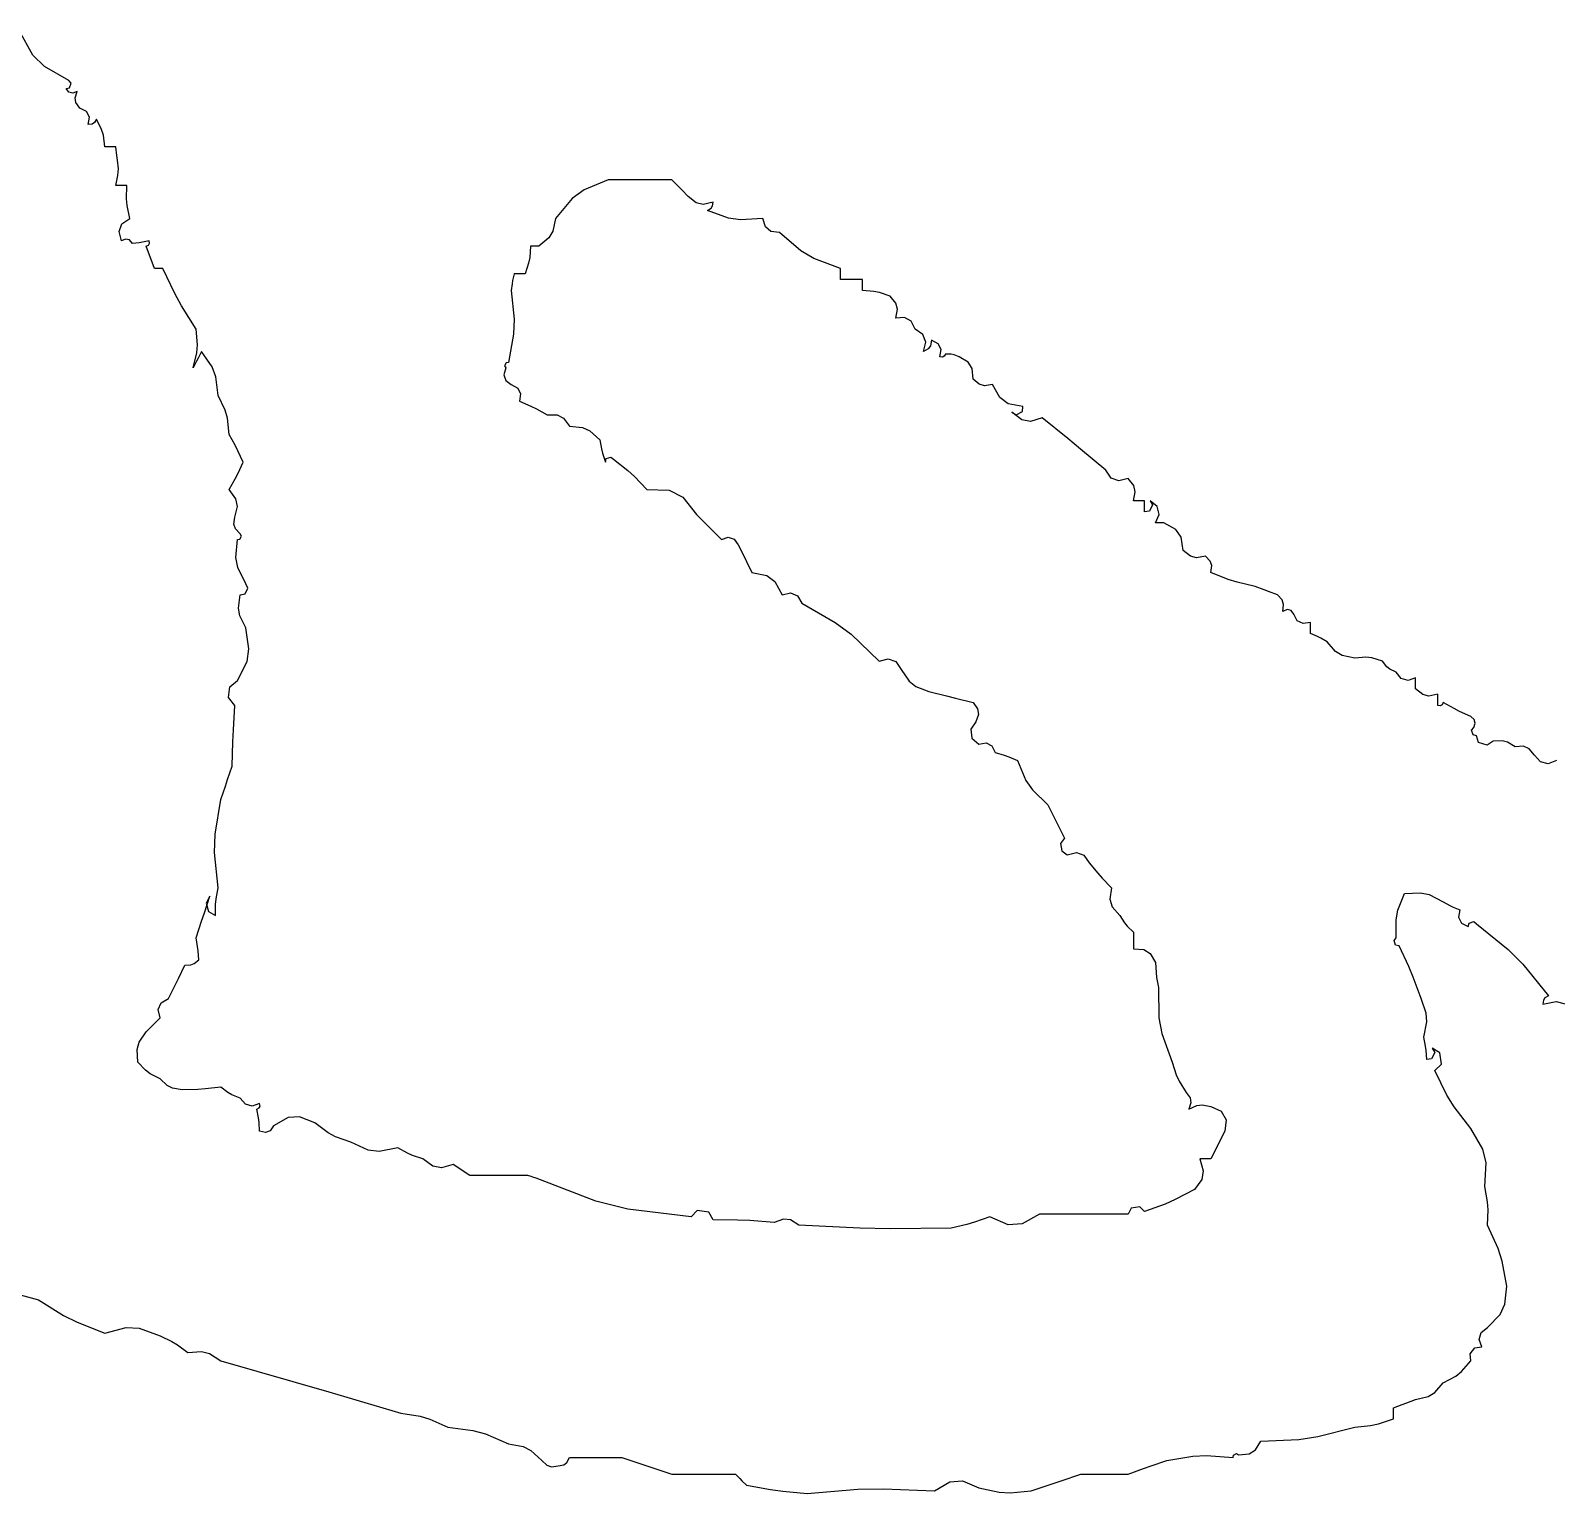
# Model space of a CAD drawing. Header units: millimetres. Extents: x 539196 to 807275, y 431843 to 1156631.
# Drawn here: x 768452.9 to 768661, y 854638 to 854837.5 of the extents above; entities that cross this region are included whole.
import ezdxf

# ---------------------------------------------------------------- set-up
doc = ezdxf.new("R2010")
doc.units = ezdxf.units.MM
doc.header["$MEASUREMENT"] = 0

# ---------------------------------------------------------------- blocks, each defined once
blk = doc.blocks.new('nhgjnj')
for p, q in [((108.7291, 3.9661), (108.7348, 3.9888)), ((108.1242, 3.967), (108.1321, 3.9455)), ((108.7355, 3.9323), (108.7291, 3.9661)), ((108.1103, 3.9115), (108.0941, 3.8979)), ((108.1274, 3.9267), (108.1103, 3.9115)), ((108.1321, 3.9455), (108.1274, 3.9267)), ((108.6352, 3.882), (108.7146, 3.9462)), ((108.7146, 3.9462), (108.7197, 3.9375)), ((108.7197, 3.9375), (108.7256, 3.9336)), ((108.7256, 3.9336), (108.7355, 3.9323)), ((108.0941, 3.8979), (108.0881, 3.8839)), ((108.0881, 3.8839), (108.0895, 3.8628)), ((108.5983, 3.845), (108.6352, 3.882)), ((108.0774, 3.8434), (108.0741, 3.8301)), ((108.0895, 3.8628), (108.0774, 3.8434)), ((108.5341, 3.7656), (108.5983, 3.845)), ((109.444, 3.842), (109.381, 3.8301)), ((109.4897, 3.8369), (109.444, 3.842)), ((109.5149, 3.8251), (109.4897, 3.8369)), ((108.0741, 3.8301), (108.0756, 3.8073)), ((108.0756, 3.8073), (108.0857, 3.7929)), ((109.2522, 3.7947), (109.2323, 3.7933)), ((109.2912, 3.7934), (109.2522, 3.7947)), ((109.3495, 3.8201), (109.2912, 3.7934)), ((109.381, 3.8301), (109.3495, 3.8201)), ((109.5482, 3.7934), (109.5149, 3.8251)), ((108.0207, 3.7602), (108.0131, 3.7517)), ((108.0301, 3.7626), (108.0207, 3.7602)), ((108.0409, 3.7586), (108.0301, 3.7626)), ((108.0477, 3.7531), (108.0409, 3.7586)), ((108.0596, 3.7571), (108.0477, 3.7531)), ((108.0617, 3.7656), (108.0596, 3.7571)), ((108.0784, 3.771), (108.0617, 3.7656)), ((108.0857, 3.7929), (108.0784, 3.771)), ((108.5285, 3.7587), (108.5341, 3.7656)), ((108.5325, 3.7469), (108.5285, 3.7587)), ((109.1001, 3.7815), (109.0481, 3.7517)), ((109.134, 3.7896), (109.1001, 3.7815)), ((109.1939, 3.7864), (109.134, 3.7896)), ((109.2323, 3.7933), (109.1939, 3.7864)), ((109.5608, 3.7776), (109.5482, 3.7934)), ((109.5777, 3.7728), (109.5608, 3.7776)), ((109.5968, 3.7795), (109.5777, 3.7728)), ((109.5986, 3.7618), (109.5968, 3.7795)), ((109.6139, 3.7496), (109.5986, 3.7618)), ((108.0005, 3.7233), (107.9935, 3.7094)), ((108.0131, 3.7517), (108.0005, 3.7233)), ((108.492, 3.7068), (108.4993, 3.7239)), ((108.4993, 3.7239), (108.5177, 3.7207)), ((108.5177, 3.7207), (108.5325, 3.7281)), ((108.541, 3.7447), (108.5325, 3.7469)), ((108.5325, 3.7281), (108.541, 3.7447)), ((109.0481, 3.7517), (108.9939, 3.7096)), ((109.6315, 3.7517), (109.6139, 3.7496)), ((109.6584, 3.7284), (109.6315, 3.7517)), ((109.6703, 3.7136), (109.6584, 3.7284)), ((107.9935, 3.7094), (107.9784, 3.6822)), ((107.9784, 3.6822), (107.9838, 3.6792)), ((108.4605, 3.6467), (108.4785, 3.6822)), ((108.4785, 3.6822), (108.4878, 3.6984)), ((108.4878, 3.6984), (108.492, 3.7068)), ((108.964, 3.6911), (108.9022, 3.6614)), ((108.9939, 3.7096), (108.964, 3.6911)), ((109.6871, 3.6822), (109.6703, 3.7136)), ((109.7115, 3.661), (109.6871, 3.6822)), ((107.9686, 3.6683), (107.9575, 3.6683)), ((107.9575, 3.6683), (107.9619, 3.6459)), ((107.9619, 3.6459), (107.9581, 3.6305)), ((107.9742, 3.6683), (107.9686, 3.6683)), ((107.9853, 3.6683), (107.9742, 3.6683)), ((107.9838, 3.6792), (107.9862, 3.6745)), ((107.9862, 3.6745), (107.9853, 3.6683)), ((108.4558, 3.6247), (108.4605, 3.6467)), ((108.8578, 3.6739), (108.8466, 3.6545)), ((108.8466, 3.6545), (108.8573, 3.6608)), ((108.8573, 3.6608), (108.8731, 3.6529)), ((108.8866, 3.6775), (108.8578, 3.6739)), ((108.8731, 3.6529), (108.8744, 3.6406)), ((108.9022, 3.6614), (108.8866, 3.6775)), ((109.7215, 3.6444), (109.7115, 3.661)), ((109.7288, 3.6128), (109.7215, 3.6444)), ((107.927, 3.6128), (107.9159, 3.6128)), ((107.9159, 3.6128), (107.9225, 3.5937)), ((107.9325, 3.6128), (107.927, 3.6128)), ((107.9436, 3.6128), (107.9325, 3.6128)), ((107.9581, 3.6305), (107.9436, 3.6128)), ((108.4576, 3.585), (108.4558, 3.6247)), ((108.6678, 3.607), (108.6413, 3.5958)), ((108.7216, 3.6267), (108.6678, 3.607)), ((108.7585, 3.6393), (108.7216, 3.6267)), ((108.7805, 3.6408), (108.7585, 3.6393)), ((108.8188, 3.6336), (108.7805, 3.6408)), ((108.8409, 3.6377), (108.8188, 3.6336)), ((108.8521, 3.6391), (108.8409, 3.6377)), ((108.8744, 3.6406), (108.8521, 3.6391)), ((109.7371, 3.5905), (109.7288, 3.6128)), ((107.9177, 3.5768), (107.902, 3.5642)), ((107.9225, 3.5937), (107.9177, 3.5768)), ((108.4997, 3.5683), (108.4576, 3.585)), ((108.5236, 3.5638), (108.4997, 3.5683)), ((108.5896, 3.5711), (108.5875, 3.5626)), ((108.6413, 3.5958), (108.5896, 3.5711)), ((109.7413, 3.5794), (109.7371, 3.5905)), ((109.7496, 3.5572), (109.7413, 3.5794)), ((107.8742, 3.5294), (107.8661, 3.5027)), ((107.8883, 3.5403), (107.8742, 3.5294)), ((107.8945, 3.548), (107.8883, 3.5403)), ((107.902, 3.5642), (107.8945, 3.548)), ((108.5688, 3.5642), (108.5236, 3.5638)), ((108.5756, 3.5586), (108.5688, 3.5642)), ((108.5875, 3.5626), (108.5756, 3.5586)), ((109.7607, 3.5572), (109.7496, 3.5572)), ((109.7663, 3.5572), (109.7607, 3.5572)), ((109.7774, 3.5572), (109.7663, 3.5572)), ((109.7897, 3.5194), (109.7774, 3.5572)), ((107.8661, 3.5027), (107.8646, 3.4878)), ((109.794, 3.4995), (109.7897, 3.5194)), ((109.7982, 3.46), (109.794, 3.4995)), ((107.8672, 3.46), (107.86, 3.4284)), ((107.8646, 3.4878), (107.8672, 3.46)), ((109.822, 3.3675), (109.7982, 3.46)), ((107.85, 3.4118), (107.8256, 3.3905)), ((107.86, 3.4284), (107.85, 3.4118)), ((107.8163, 3.3744), (107.8121, 3.366)), ((107.8256, 3.3905), (107.8163, 3.3744)), ((107.788, 3.3488), (107.7769, 3.3488)), ((107.7769, 3.3488), (107.7801, 3.3305)), ((107.7936, 3.3488), (107.788, 3.3488)), ((107.8047, 3.3488), (107.7936, 3.3488)), ((107.8121, 3.366), (107.8047, 3.3488)), ((109.8291, 3.3192), (109.822, 3.3675)), ((107.7473, 3.2999), (107.7448, 3.29)), ((107.7561, 3.3072), (107.7473, 3.2999)), ((107.7727, 3.3156), (107.7561, 3.3072)), ((107.7801, 3.3305), (107.7727, 3.3156)), ((109.833, 3.2238), (109.8291, 3.3192)), ((107.7075, 3.2655), (107.6991, 3.2432)), ((107.7203, 3.2775), (107.7075, 3.2655)), ((107.7317, 3.2813), (107.7203, 3.2775)), ((107.7492, 3.2794), (107.7317, 3.2813)), ((107.7448, 3.29), (107.7492, 3.2794)), ((107.695, 3.2321), (107.6866, 3.2099)), ((107.6991, 3.2432), (107.695, 3.2321)), ((109.8554, 3.2102), (109.833, 3.2238)), ((107.6866, 3.2099), (107.6762, 3.1645)), ((109.8653, 3.1943), (109.8554, 3.2102)), ((109.8677, 3.1682), (109.8653, 3.1943)), ((107.6762, 3.1645), (107.6692, 3.142)), ((109.8645, 3.1629), (109.8677, 3.1682)), ((109.8685, 3.155), (109.8645, 3.1629)), ((109.8746, 3.1543), (109.8685, 3.155)), ((109.8693, 3.0878), (109.8746, 3.1543)), ((107.6692, 3.142), (107.6519, 3.0988)), ((108.9925, 3.0988), (109.0047, 3.1246)), ((109.0047, 3.1246), (109.0266, 3.1368)), ((109.0266, 3.1368), (109.055, 3.1335)), ((109.055, 3.1335), (109.0827, 3.1194)), ((109.0827, 3.1194), (109.0966, 3.1124)), ((109.0966, 3.1124), (109.1245, 3.0988)), ((107.623, 3.0969), (107.6102, 3.0849)), ((107.6102, 3.0849), (107.6146, 3.0624)), ((107.6344, 3.1008), (107.623, 3.0969)), ((107.6519, 3.0988), (107.6344, 3.1008)), ((108.9883, 3.0768), (108.9925, 3.0988)), ((108.99, 3.0635), (108.9883, 3.0768)), ((109.1245, 3.0988), (109.1245, 3.0877)), ((109.1245, 3.0877), (109.1245, 3.0821)), ((109.1245, 3.0821), (109.1245, 3.071)), ((109.1245, 3.071), (109.1544, 3.0794)), ((109.1544, 3.0794), (109.1759, 3.0755)), ((109.1759, 3.0755), (109.2009, 3.0571)), ((109.8707, 3.0535), (109.8693, 3.0878)), ((107.5963, 3.0293), (107.5629, 3.0236)), ((107.6108, 3.0471), (107.5963, 3.0293)), ((107.6146, 3.0624), (107.6108, 3.0471)), ((108.9291, 3.0188), (108.9578, 3.0363)), ((108.9578, 3.0363), (108.9714, 3.0462)), ((108.9714, 3.0462), (108.9833, 3.0481)), ((108.9833, 3.0481), (108.9994, 3.0432)), ((108.9994, 3.0432), (108.99, 3.0635)), ((109.2009, 3.0571), (109.2268, 3.0089)), ((109.8816, 2.9876), (109.8707, 3.0535)), ((107.5437, 3.0101), (107.5269, 2.9807)), ((107.5629, 3.0236), (107.5437, 3.0101)), ((108.8096, 2.9755), (108.8814, 3.0015)), ((108.8814, 3.0015), (108.9134, 3.0116)), ((108.9134, 3.0116), (108.9291, 3.0188)), ((109.2268, 3.0089), (109.238, 2.9836)), ((107.4859, 2.9636), (107.4713, 2.946)), ((107.4713, 2.946), (107.482, 2.9523)), ((107.482, 2.9523), (107.4978, 2.9444)), ((107.5057, 2.9686), (107.4859, 2.9636)), ((107.5269, 2.9598), (107.5057, 2.9686)), ((107.5269, 2.9807), (107.5269, 2.9724)), ((107.5269, 2.9724), (107.5269, 2.9682)), ((107.5269, 2.9682), (107.5269, 2.9598)), ((108.6089, 2.9463), (108.6313, 2.9598)), ((108.6313, 2.9598), (108.6564, 2.9607)), ((108.6564, 2.9607), (108.6691, 2.9621)), ((108.6691, 2.9621), (108.6938, 2.9668)), ((108.6938, 2.9668), (108.7701, 2.9682)), ((108.7701, 2.9682), (108.8096, 2.9755)), ((109.238, 2.9836), (109.2564, 2.9321)), ((109.8951, 2.9486), (109.8816, 2.9876)), ((107.4824, 2.9321), (107.4713, 2.9321)), ((107.4713, 2.9321), (107.4713, 2.921)), ((107.4713, 2.921), (107.4713, 2.9154)), ((107.4713, 2.9154), (107.4713, 2.9043)), ((107.488, 2.9321), (107.4824, 2.9321)), ((107.4991, 2.9321), (107.488, 2.9321)), ((107.4978, 2.9444), (107.4991, 2.9321)), ((108.5966, 2.9043), (108.5989, 2.9304)), ((108.5989, 2.9304), (108.6089, 2.9463)), ((109.2564, 2.9321), (109.2449, 2.9197)), ((109.2449, 2.9197), (109.2485, 2.8984)), ((109.9021, 2.9292), (109.8951, 2.9486)), ((109.9163, 2.8904), (109.9021, 2.9292)), ((107.4335, 2.9049), (107.4157, 2.8904)), ((107.4157, 2.8904), (107.4215, 2.8674)), ((107.4488, 2.9087), (107.4335, 2.9049)), ((107.4713, 2.9043), (107.4488, 2.9087)), ((108.5132, 2.8696), (108.5314, 2.8813)), ((108.5314, 2.8813), (108.54, 2.8885)), ((108.54, 2.8885), (108.5549, 2.9043)), ((108.5549, 2.9043), (108.5716, 2.9043)), ((108.5716, 2.9043), (108.5799, 2.9043)), ((108.5799, 2.9043), (108.5966, 2.9043)), ((109.2485, 2.8984), (109.2634, 2.8904)), ((109.2634, 2.8904), (109.2634, 2.8015)), ((109.9163, 2.8432), (109.9163, 2.8904)), ((107.4144, 2.8484), (107.3949, 2.8348)), ((107.4215, 2.8674), (107.4144, 2.8484)), ((108.4194, 2.8257), (108.4438, 2.8487)), ((108.4438, 2.8487), (108.4725, 2.8448)), ((108.4725, 2.8448), (108.4914, 2.8504)), ((108.4914, 2.8504), (108.5132, 2.8696)), ((109.9163, 2.8195), (109.9163, 2.8432)), ((107.3949, 2.8348), (107.3418, 2.7712)), ((108.3812, 2.7931), (108.4069, 2.8146)), ((108.4069, 2.8146), (108.4194, 2.8257)), ((109.2634, 2.8015), (109.2634, 2.757)), ((109.9163, 2.7723), (109.9163, 2.8195)), ((107.3418, 2.7712), (107.3154, 2.7392)), ((108.3546, 2.7606), (108.3617, 2.7796)), ((108.3604, 2.7376), (108.3546, 2.7606)), ((108.3617, 2.7796), (108.3812, 2.7931)), ((109.933, 2.7223), (109.9163, 2.7723)), ((107.3154, 2.7392), (107.2629, 2.6751)), ((108.2853, 2.714), (108.3187, 2.7306)), ((108.3187, 2.7306), (108.3325, 2.7209)), ((108.3325, 2.7209), (108.3505, 2.7239)), ((108.3505, 2.7239), (108.3604, 2.7376)), ((109.2634, 2.757), (109.2634, 2.6681)), ((109.9413, 2.6973), (109.933, 2.7223)), ((108.1977, 2.6504), (108.2354, 2.689)), ((108.2354, 2.689), (108.2687, 2.7057)), ((108.2687, 2.7057), (108.2853, 2.714)), ((109.958, 2.6473), (109.9413, 2.6973)), ((107.2629, 2.6751), (107.272, 2.6454)), ((107.272, 2.6454), (107.268, 2.6233)), ((108.1738, 2.6339), (108.1977, 2.6504)), ((109.2634, 2.6681), (109.2879, 2.6244)), ((109.9633, 2.5947), (109.958, 2.6473)), ((107.2351, 2.6264), (107.2277, 2.5894)), ((107.2475, 2.6251), (107.2351, 2.6264)), ((107.2554, 2.6093), (107.2475, 2.6251)), ((107.268, 2.6233), (107.249, 2.5987)), ((107.249, 2.5987), (107.2554, 2.6093)), ((108.1149, 2.5907), (108.1242, 2.6125)), ((108.1242, 2.6125), (108.1738, 2.6339)), ((109.2879, 2.6244), (109.2898, 2.5892)), ((107.2125, 2.5686), (107.1796, 2.55)), ((107.2277, 2.5894), (107.2125, 2.5686)), ((108.1034, 2.557), (108.1107, 2.5796)), ((108.1107, 2.5796), (108.1149, 2.5907)), ((109.2898, 2.5892), (109.2703, 2.5431)), ((109.9618, 2.5671), (109.9633, 2.5947)), ((107.1828, 2.5301), (107.179, 2.5166)), ((107.1796, 2.55), (107.1828, 2.5301)), ((108.0794, 2.5337), (108.0868, 2.5485)), ((108.0826, 2.5153), (108.0794, 2.5337)), ((108.0868, 2.5485), (108.1034, 2.557)), ((109.2703, 2.5431), (109.2833, 2.5048)), ((109.951, 2.5153), (109.9618, 2.5671)), ((107.1396, 2.4991), (107.1237, 2.4891)), ((107.1657, 2.5014), (107.1396, 2.4991)), ((107.179, 2.5166), (107.1657, 2.5014)), ((107.9673, 2.457), (107.9784, 2.5014)), ((107.9784, 2.5014), (107.9944, 2.5127)), ((107.9944, 2.5127), (108.0084, 2.5147)), ((108.0084, 2.5147), (108.027, 2.5084)), ((108.027, 2.5084), (108.0452, 2.4953)), ((108.0452, 2.4953), (108.0681, 2.4982)), ((108.0681, 2.4982), (108.0826, 2.5153)), ((109.2833, 2.5048), (109.2889, 2.4852)), ((109.9332, 2.4745), (109.951, 2.5153)), ((107.1051, 2.4534), (107.1036, 2.4461)), ((107.1101, 2.4667), (107.1051, 2.4534)), ((107.1237, 2.4891), (107.1101, 2.4667)), ((107.9617, 2.4347), (107.9673, 2.457)), ((109.2889, 2.4852), (109.2981, 2.4458)), ((109.9352, 2.4425), (109.9332, 2.4745)), ((107.0918, 2.4212), (107.0769, 2.4138)), ((107.1101, 2.4181), (107.0918, 2.4212)), ((107.1036, 2.4461), (107.1032, 2.432)), ((107.1032, 2.432), (107.1086, 2.4289)), ((107.1086, 2.4289), (107.111, 2.4242)), ((107.111, 2.4242), (107.1101, 2.4181)), ((107.9506, 2.3903), (107.9617, 2.4347)), ((109.2981, 2.4458), (109.3002, 2.293)), ((109.958, 2.4042), (109.9352, 2.4425)), ((107.0732, 2.3822), (107.0542, 2.375)), ((107.0769, 2.4138), (107.0684, 2.3972)), ((107.0684, 2.3972), (107.0821, 2.3947)), ((107.0962, 2.3764), (107.0732, 2.3822)), ((107.0821, 2.3947), (107.09, 2.3888)), ((107.09, 2.3888), (107.0962, 2.3764)), ((107.9378, 2.3571), (107.9506, 2.3903)), ((109.9529, 2.2764), (109.958, 2.4042)), ((107.0207, 2.3455), (107.0114, 2.3293)), ((107.0407, 2.3555), (107.0207, 2.3455)), ((107.0542, 2.375), (107.0407, 2.3555)), ((107.895, 2.3208), (107.9246, 2.3406)), ((107.9246, 2.3406), (107.9378, 2.3571)), ((106.9751, 2.3075), (106.9573, 2.293)), ((106.9904, 2.3113), (106.9751, 2.3075)), ((107.0129, 2.3069), (106.9904, 2.3113)), ((107.0114, 2.3293), (107.0129, 2.3069)), ((107.8684, 2.2883), (107.8755, 2.3073)), ((107.8755, 2.3073), (107.895, 2.3208)), ((106.9485, 2.2661), (106.9456, 2.2518)), ((106.9573, 2.293), (106.9485, 2.2661)), ((107.8068, 2.1951), (107.8742, 2.2652)), ((107.8742, 2.2652), (107.8684, 2.2883)), ((109.3002, 2.293), (109.2988, 2.2165)), ((109.9543, 2.212), (109.9529, 2.2764)), ((106.9267, 2.2236), (106.9156, 2.2236)), ((106.9156, 2.2236), (106.9156, 2.2013)), ((106.9323, 2.2236), (106.9267, 2.2236)), ((106.9434, 2.2236), (106.9323, 2.2236)), ((106.9456, 2.2518), (106.9434, 2.2236)), ((106.9156, 2.2013), (106.9156, 2.1902)), ((106.9156, 2.1902), (106.9156, 2.168)), ((107.7768, 2.1551), (107.8068, 2.1951)), ((109.2988, 2.2165), (109.2912, 2.0638)), ((109.9649, 2.0846), (109.9543, 2.212)), ((106.8878, 2.168), (106.8631, 2.1015)), ((106.899, 2.168), (106.8878, 2.168)), ((106.9045, 2.168), (106.899, 2.168)), ((106.9156, 2.168), (106.9045, 2.168)), ((107.7283, 2.0708), (107.7768, 2.1551)), ((106.8631, 2.1015), (106.8439, 2.069)), ((107.7101, 2.0601), (107.7283, 2.0708)), ((109.9593, 2.0232), (109.9649, 2.0846)), ((106.8439, 2.069), (106.7975, 2.0152)), ((107.7026, 2.0427), (107.7101, 2.0601)), ((107.7075, 2.0221), (107.7026, 2.0427)), ((109.2779, 2.0425), (109.2759, 2.0251)), ((109.2912, 2.0638), (109.2779, 2.0425)), ((106.7952, 1.9936), (106.7836, 1.9797)), ((106.7975, 2.0152), (106.7952, 1.9936)), ((107.6594, 1.9828), (107.6745, 2.0036)), ((107.6745, 2.0036), (107.7075, 2.0221)), ((109.2759, 2.0251), (109.2842, 2.0013)), ((109.2842, 2.0013), (109.2795, 1.9403)), ((109.9551, 1.9925), (109.9593, 2.0232)), ((106.7836, 1.9797), (106.7628, 1.9735)), ((106.7628, 1.9735), (106.7662, 1.9174)), ((107.6519, 1.9457), (107.6594, 1.9828)), ((109.9441, 1.9318), (109.9551, 1.9925)), ((106.7662, 1.9174), (106.7616, 1.8872)), ((107.5824, 1.911), (107.6101, 1.9251)), ((107.6101, 1.9251), (107.624, 1.9321)), ((107.624, 1.9321), (107.6519, 1.9457)), ((109.2795, 1.9403), (109.2781, 1.9097)), ((109.9274, 1.9152), (109.933, 1.9207)), ((109.933, 1.9207), (109.9441, 1.9318)), ((106.7616, 1.8872), (106.742, 1.8346)), ((107.5631, 1.886), (107.5681, 1.9009)), ((107.5686, 1.8693), (107.5631, 1.886)), ((107.5681, 1.9009), (107.5824, 1.911)), ((109.2781, 1.9097), (109.2773, 1.8485)), ((109.9163, 1.9041), (109.9274, 1.9152)), ((109.9163, 1.8401), (109.9163, 1.9041)), ((106.7311, 1.8471), (106.7211, 1.8485)), ((106.7211, 1.8485), (106.7274, 1.8236)), ((106.7369, 1.8432), (106.7311, 1.8471)), ((106.742, 1.8346), (106.7369, 1.8432)), ((107.531, 1.8318), (107.5435, 1.8443)), ((107.5435, 1.8443), (107.5686, 1.8693)), ((109.2773, 1.8485), (109.2579, 1.8373)), ((109.9163, 1.8082), (109.9163, 1.8401)), ((106.7234, 1.8058), (106.7072, 1.786)), ((106.7274, 1.8236), (106.7234, 1.8058)), ((107.4622, 1.7721), (107.506, 1.8068)), ((107.506, 1.8068), (107.531, 1.8318)), ((109.2579, 1.8373), (109.2543, 1.8085)), ((109.2543, 1.8085), (109.2703, 1.7929)), ((109.9163, 1.7443), (109.9163, 1.8082)), ((106.6906, 1.7693), (106.6822, 1.761)), ((106.7072, 1.786), (106.6906, 1.7693)), ((107.445, 1.7377), (107.4622, 1.7721)), ((109.2703, 1.7929), (109.2504, 1.6338)), ((106.6822, 1.761), (106.6656, 1.7443)), ((106.6656, 1.7443), (106.6656, 1.6804)), ((107.4435, 1.6818), (107.445, 1.7377)), ((109.8996, 1.6943), (109.9163, 1.7443)), ((109.8913, 1.6693), (109.8996, 1.6943)), ((106.6656, 1.6804), (106.6656, 1.6484)), ((106.6656, 1.6484), (106.6656, 1.5845)), ((107.3951, 1.6339), (107.4106, 1.6508)), ((107.4106, 1.6508), (107.4435, 1.6818)), ((109.8746, 1.6193), (109.8913, 1.6693)), ((107.3671, 1.5984), (107.3951, 1.6339)), ((109.2504, 1.6338), (109.2304, 1.5537)), ((109.8746, 1.5665), (109.8746, 1.6193)), ((106.6656, 1.5845), (106.6908, 1.524)), ((107.3522, 1.5707), (107.3741, 1.5776)), ((107.3616, 1.5916), (107.3671, 1.5984)), ((107.3656, 1.5798), (107.3616, 1.5916)), ((107.3741, 1.5776), (107.3656, 1.5798)), ((107.2877, 1.5206), (107.296, 1.5388)), ((107.296, 1.5388), (107.3185, 1.5637)), ((107.3185, 1.5637), (107.341, 1.5679)), ((107.341, 1.5679), (107.3522, 1.5707)), ((109.2304, 1.5537), (109.1731, 1.4039)), ((109.8746, 1.5401), (109.8746, 1.5665)), ((109.8746, 1.4873), (109.8746, 1.5401)), ((106.6908, 1.524), (106.7125, 1.4946)), ((107.2838, 1.4873), (107.2877, 1.5206)), ((106.7125, 1.4946), (106.7628, 1.4526)), ((107.2557, 1.4566), (107.2637, 1.4726)), ((107.256, 1.4317), (107.2557, 1.4566)), ((107.2637, 1.4726), (107.2838, 1.4873)), ((109.887, 1.481), (109.8746, 1.4873)), ((109.8929, 1.4732), (109.887, 1.481)), ((109.8955, 1.4595), (109.8929, 1.4732)), ((109.8977, 1.4421), (109.8955, 1.4595)), ((106.7628, 1.4526), (106.7944, 1.4454)), ((106.7944, 1.4454), (106.8111, 1.4354)), ((106.8111, 1.4354), (106.8323, 1.4109)), ((107.2409, 1.4046), (107.256, 1.4317)), ((109.8816, 1.4178), (109.8938, 1.4304)), ((109.8938, 1.4304), (109.8977, 1.4421)), ((106.8323, 1.4109), (106.8323, 1.4025)), ((106.8323, 1.4025), (106.8323, 1.3984)), ((106.8323, 1.3984), (106.8323, 1.39)), ((106.8323, 1.39), (106.8605, 1.3878)), ((106.8605, 1.3878), (106.8748, 1.385)), ((106.8748, 1.385), (106.9017, 1.3762)), ((107.2213, 1.3623), (107.2339, 1.3906)), ((107.2339, 1.3906), (107.2409, 1.4046)), ((109.1689, 1.3914), (109.1661, 1.3831)), ((109.1661, 1.3831), (109.1661, 1.3248)), ((109.1703, 1.3956), (109.1689, 1.3914)), ((109.1731, 1.4039), (109.1703, 1.3956)), ((109.8471, 1.3711), (109.8566, 1.3902)), ((109.8566, 1.3902), (109.8816, 1.4178)), ((106.9017, 1.3762), (106.9017, 1.365)), ((106.9017, 1.365), (106.9017, 1.3595)), ((106.9017, 1.3595), (106.9017, 1.3484)), ((106.9017, 1.3484), (106.9183, 1.3448)), ((106.9183, 1.3448), (106.9266, 1.3434)), ((106.9266, 1.3434), (106.9434, 1.3414)), ((106.9434, 1.3414), (107.0154, 1.3483)), ((107.0154, 1.3483), (107.0528, 1.3469)), ((107.0528, 1.3469), (107.124, 1.3345)), ((107.1796, 1.3414), (107.1886, 1.3577)), ((107.1886, 1.3577), (107.2028, 1.3648)), ((107.2028, 1.3648), (107.2213, 1.3623)), ((109.8399, 1.3345), (109.8471, 1.3711)), ((107.124, 1.3345), (107.1247, 1.3283)), ((107.1247, 1.3283), (107.1325, 1.3244)), ((107.1325, 1.3244), (107.1379, 1.3275)), ((107.1379, 1.3275), (107.1548, 1.3227)), ((107.1548, 1.3227), (107.169, 1.3274)), ((107.169, 1.3274), (107.1796, 1.3414)), ((109.1661, 1.3248), (109.1661, 1.2956)), ((109.8151, 1.2762), (109.8399, 1.3345)), ((109.1661, 1.2956), (109.1661, 1.2372)), ((109.8064, 1.2445), (109.8151, 1.2762)), ((109.1661, 1.2372), (109.155, 1.2206)), ((109.7982, 1.1817), (109.8064, 1.2445)), ((109.1495, 1.2122), (109.1384, 1.1956)), ((109.1384, 1.1956), (109.1468, 1.1657)), ((109.155, 1.2206), (109.1495, 1.2122)), ((109.1468, 1.1657), (109.1429, 1.1441)), ((109.7781, 1.1367), (109.7982, 1.1817)), ((109.1245, 1.1192), (109.116, 1.0931)), ((109.1429, 1.1441), (109.1245, 1.1192)), ((109.7635, 1.0636), (109.7709, 1.1123)), ((109.7709, 1.1123), (109.7781, 1.1367)), ((109.1103, 1.0803), (109.0967, 1.0566)), ((109.116, 1.0931), (109.1103, 1.0803)), ((109.0967, 1.0566), (109.1057, 1.0099)), ((109.7097, 0.8833), (109.7635, 1.0636)), ((109.1057, 1.0099), (109.1024, 0.9819)), ((109.1024, 0.9819), (109.0828, 0.9386)), ((109.0828, 0.9386), (109.0689, 0.9)), ((109.0689, 0.9), (109.0587, 0.8811)), ((109.6834, 0.793), (109.7097, 0.8833)), ((109.0342, 0.8483), (109.0189, 0.8094)), ((109.0587, 0.8811), (109.0342, 0.8483)), ((109.0189, 0.8094), (109.0208, 0.7806)), ((109.0208, 0.7806), (109.0411, 0.7441)), ((109.6315, 0.6121), (109.6834, 0.793)), ((109.0411, 0.7441), (109.0536, 0.7358)), ((109.0536, 0.7358), (109.0584, 0.7239)), ((108.9917, 0.7102), (108.9855, 0.7093)), ((108.9855, 0.7093), (108.9922, 0.6902)), ((108.9922, 0.6902), (108.9874, 0.6734)), ((108.9964, 0.7078), (108.9917, 0.7102)), ((108.9994, 0.7024), (108.9964, 0.7078)), ((109.0215, 0.7065), (108.9994, 0.7024)), ((109.0327, 0.7079), (109.0215, 0.7065)), ((109.055, 0.7093), (109.0327, 0.7079)), ((109.0584, 0.7239), (109.055, 0.7093)), ((107.3459, 0.6546), (107.332, 0.6477)), ((107.3741, 0.6677), (107.3459, 0.6546)), ((107.4024, 0.655), (107.3741, 0.6677)), ((107.4164, 0.6481), (107.4024, 0.655)), ((107.4855, 0.6538), (107.4662, 0.6499)), ((107.513, 0.6468), (107.4855, 0.6538)), ((107.5547, 0.6607), (107.542, 0.6485)), ((107.56, 0.6639), (107.5547, 0.6607)), ((107.5679, 0.6599), (107.56, 0.6639)), ((107.5686, 0.6538), (107.5679, 0.6599)), ((107.6136, 0.6499), (107.5686, 0.6538)), ((107.6391, 0.6547), (107.6136, 0.6499)), ((107.6797, 0.6746), (107.6391, 0.6547)), ((107.691, 0.6799), (107.6797, 0.6746)), ((107.7049, 0.6729), (107.691, 0.6799)), ((107.7075, 0.6607), (107.7049, 0.6729)), ((107.741, 0.6561), (107.7075, 0.6607)), ((107.7606, 0.6594), (107.741, 0.6561)), ((107.7908, 0.6746), (107.7606, 0.6594)), ((107.8437, 0.6825), (107.7908, 0.6746)), ((107.8749, 0.6776), (107.8437, 0.6825)), ((107.9228, 0.6538), (107.8749, 0.6776)), ((107.9388, 0.6344), (107.9228, 0.6538)), ((108.9717, 0.6607), (108.9636, 0.6398)), ((108.9874, 0.6734), (108.9717, 0.6607)), ((107.2439, 0.6226), (107.2074, 0.6051)), ((107.2644, 0.6284), (107.2439, 0.6226)), ((107.3046, 0.6329), (107.2644, 0.6284)), ((107.332, 0.6477), (107.3046, 0.6329)), ((107.4435, 0.6329), (107.4164, 0.6481)), ((107.4662, 0.6499), (107.4435, 0.6329)), ((107.5304, 0.6446), (107.513, 0.6468)), ((107.542, 0.6485), (107.5304, 0.6446)), ((107.9654, 0.6314), (107.9388, 0.6344)), ((107.9853, 0.6468), (107.9654, 0.6314)), ((108.0464, 0.6436), (107.9853, 0.6468)), ((108.077, 0.6422), (108.0464, 0.6436)), ((108.1381, 0.6399), (108.077, 0.6422)), ((108.1715, 0.6288), (108.1381, 0.6399)), ((108.1881, 0.6232), (108.1715, 0.6288)), ((108.2215, 0.6121), (108.1881, 0.6232)), ((108.9578, 0.6296), (108.9439, 0.6121)), ((108.9636, 0.6398), (108.9578, 0.6296)), ((107.1354, 0.5903), (107.0962, 0.5635)), ((107.1602, 0.5996), (107.1354, 0.5903)), ((107.2074, 0.6051), (107.1602, 0.5996)), ((108.3092, 0.5973), (108.2215, 0.6121)), ((108.3553, 0.5958), (108.3092, 0.5973)), ((108.4438, 0.6051), (108.3553, 0.5958)), ((108.4712, 0.5999), (108.4438, 0.6051)), ((108.5063, 0.5704), (108.4646, 0.5843)), ((108.4646, 0.5843), (108.4825, 0.5749)), ((108.4853, 0.5985), (108.4712, 0.5999)), ((108.4825, 0.5749), (108.503, 0.5807)), ((108.5132, 0.5982), (108.4853, 0.5985)), ((108.503, 0.5807), (108.5132, 0.5982)), ((108.9439, 0.6121), (108.9485, 0.5734)), ((109.6082, 0.563), (109.6132, 0.583)), ((109.6132, 0.583), (109.6315, 0.6121)), ((107.0407, 0.5496), (106.9816, 0.5128)), ((107.0795, 0.5532), (107.0407, 0.5496)), ((107.1, 0.5517), (107.0795, 0.5532)), ((107.0962, 0.5635), (107.1129, 0.555)), ((107.1379, 0.5426), (107.1, 0.5517)), ((107.1129, 0.555), (107.1212, 0.5509)), ((107.1212, 0.5509), (107.1379, 0.5426)), ((108.5271, 0.5635), (108.5063, 0.5704)), ((108.5688, 0.5496), (108.5271, 0.5635)), ((108.5908, 0.5536), (108.5688, 0.5496)), ((108.602, 0.555), (108.5908, 0.5536)), ((108.6243, 0.5565), (108.602, 0.555)), ((108.6339, 0.545), (108.6243, 0.5565)), ((108.6373, 0.5367), (108.6339, 0.545)), ((108.6382, 0.5218), (108.6373, 0.5367)), ((108.9485, 0.5734), (108.9499, 0.5538)), ((108.9499, 0.5538), (108.9508, 0.5148)), ((109.6107, 0.5287), (109.6082, 0.563)), ((106.9816, 0.5128), (106.9508, 0.496)), ((108.6716, 0.5051), (108.6382, 0.5218)), ((108.6883, 0.4968), (108.6716, 0.5051)), ((108.9508, 0.5148), (108.9465, 0.4904)), ((109.5831, 0.4884), (109.5916, 0.5026)), ((109.5916, 0.5026), (109.6107, 0.5287)), ((106.9508, 0.496), (106.8878, 0.4662)), ((106.8878, 0.4662), (106.8878, 0.4579)), ((108.7216, 0.4801), (108.6883, 0.4968)), ((108.7323, 0.4619), (108.7216, 0.4801)), ((108.7496, 0.4544), (108.7323, 0.4619)), ((108.94, 0.4774), (108.923, 0.4593)), ((108.9465, 0.4904), (108.94, 0.4774)), ((109.569, 0.4593), (109.5831, 0.4884)), ((106.8245, 0.4323), (106.8184, 0.4315)), ((106.8184, 0.4315), (106.8219, 0.415)), ((106.8293, 0.43), (106.8245, 0.4323)), ((106.8323, 0.4245), (106.8293, 0.43)), ((106.8545, 0.4329), (106.8323, 0.4245)), ((106.8656, 0.4371), (106.8545, 0.4329)), ((106.8878, 0.4454), (106.8656, 0.4371)), ((106.8878, 0.4579), (106.8878, 0.4537)), ((106.8878, 0.4537), (106.8878, 0.4454)), ((108.7702, 0.4593), (108.7496, 0.4544)), ((108.7841, 0.4454), (108.7702, 0.4593)), ((108.7911, 0.4384), (108.7841, 0.4454)), ((108.8049, 0.4245), (108.7911, 0.4384)), ((108.8312, 0.4069), (108.8049, 0.4245)), ((108.9018, 0.4226), (108.8814, 0.4037)), ((108.9107, 0.4344), (108.9018, 0.4226)), ((108.923, 0.4593), (108.9107, 0.4344)), ((109.5497, 0.4071), (109.569, 0.4593)), ((106.8253, 0.3898), (106.8165, 0.3825)), ((106.8219, 0.415), (106.8233, 0.4066)), ((106.8233, 0.4066), (106.8253, 0.3898)), ((108.8497, 0.4018), (108.8312, 0.4069)), ((108.8814, 0.4037), (108.8497, 0.4018)), ((109.5481, 0.3742), (109.5497, 0.4071)), ((106.6044, 0.351), (106.5822, 0.3481)), ((106.5822, 0.3481), (106.5822, 0.337)), ((106.6156, 0.3523), (106.6044, 0.351)), ((106.6378, 0.3551), (106.6156, 0.3523)), ((106.6546, 0.3531), (106.6378, 0.3551)), ((106.6629, 0.3517), (106.6546, 0.3531)), ((106.6795, 0.3481), (106.6629, 0.3517)), ((106.7129, 0.3752), (106.6795, 0.3759)), ((106.6795, 0.3759), (106.6795, 0.3648)), ((106.6795, 0.3648), (106.6795, 0.3593)), ((106.6795, 0.3593), (106.6795, 0.3481)), ((106.7299, 0.3766), (106.7129, 0.3752)), ((106.7628, 0.3829), (106.7299, 0.3766)), ((106.7763, 0.3634), (106.7628, 0.3829)), ((106.7954, 0.3562), (106.7763, 0.3634)), ((106.8184, 0.362), (106.7954, 0.3562)), ((106.8165, 0.3825), (106.814, 0.3726)), ((106.814, 0.3726), (106.8184, 0.362)), ((109.5621, 0.3204), (109.5481, 0.3742)), ((106.5388, 0.3123), (106.5128, 0.2995)), ((106.5534, 0.3167), (106.5388, 0.3123)), ((106.5822, 0.3204), (106.5534, 0.3167)), ((106.5822, 0.337), (106.5822, 0.3315)), ((106.5822, 0.3315), (106.5822, 0.3204)), ((109.5349, 0.2509), (109.5621, 0.3204)), ((106.4934, 0.2744), (106.485, 0.2578)), ((106.5083, 0.2819), (106.4934, 0.2744)), ((106.5266, 0.2787), (106.5083, 0.2819)), ((106.5128, 0.2995), (106.5214, 0.2945)), ((106.5214, 0.2945), (106.5253, 0.2886)), ((106.5253, 0.2886), (106.5266, 0.2787)), ((106.4155, 0.2301), (106.3806, 0.1686)), ((106.4224, 0.2356), (106.4155, 0.2301)), ((106.4342, 0.2316), (106.4224, 0.2356)), ((106.4364, 0.2231), (106.4342, 0.2316)), ((106.4452, 0.2304), (106.4364, 0.2231)), ((106.4595, 0.246), (106.4433, 0.2509)), ((106.4433, 0.2509), (106.4477, 0.2403)), ((106.4477, 0.2403), (106.4452, 0.2304)), ((106.4713, 0.2479), (106.4595, 0.246)), ((106.485, 0.2578), (106.4713, 0.2479)), ((109.518, 0.217), (109.5349, 0.2509)), ((109.4787, 0.1537), (109.518, 0.217)), ((106.3806, 0.1686), (106.352, 0.14)), ((109.4662, 0.108), (109.4787, 0.1537)), ((106.352, 0.14), (106.2905, 0.105))]:
    blk.add_line(p, q)
blk = doc.blocks.new('图签11')
at = {"xscale": 38.39999999990687, "yscale": 38.39999999996508, "zscale": 38.40000000000001}
blk.add_blockref('nhgjnj', (3663617.64, -352837.83), dxfattribs=at)

msp = doc.modelspace()

# ---------------------------------------------------------------- block references
at = {"xscale": 1.41428571427241, "yscale": 1.41428571427241, "zscale": 1.414285714285714, "rotation": 270}
msp.add_blockref('图签11', (1267459.12, 6042012.11), dxfattribs=at)

doc.saveas('drawing.dxf')
